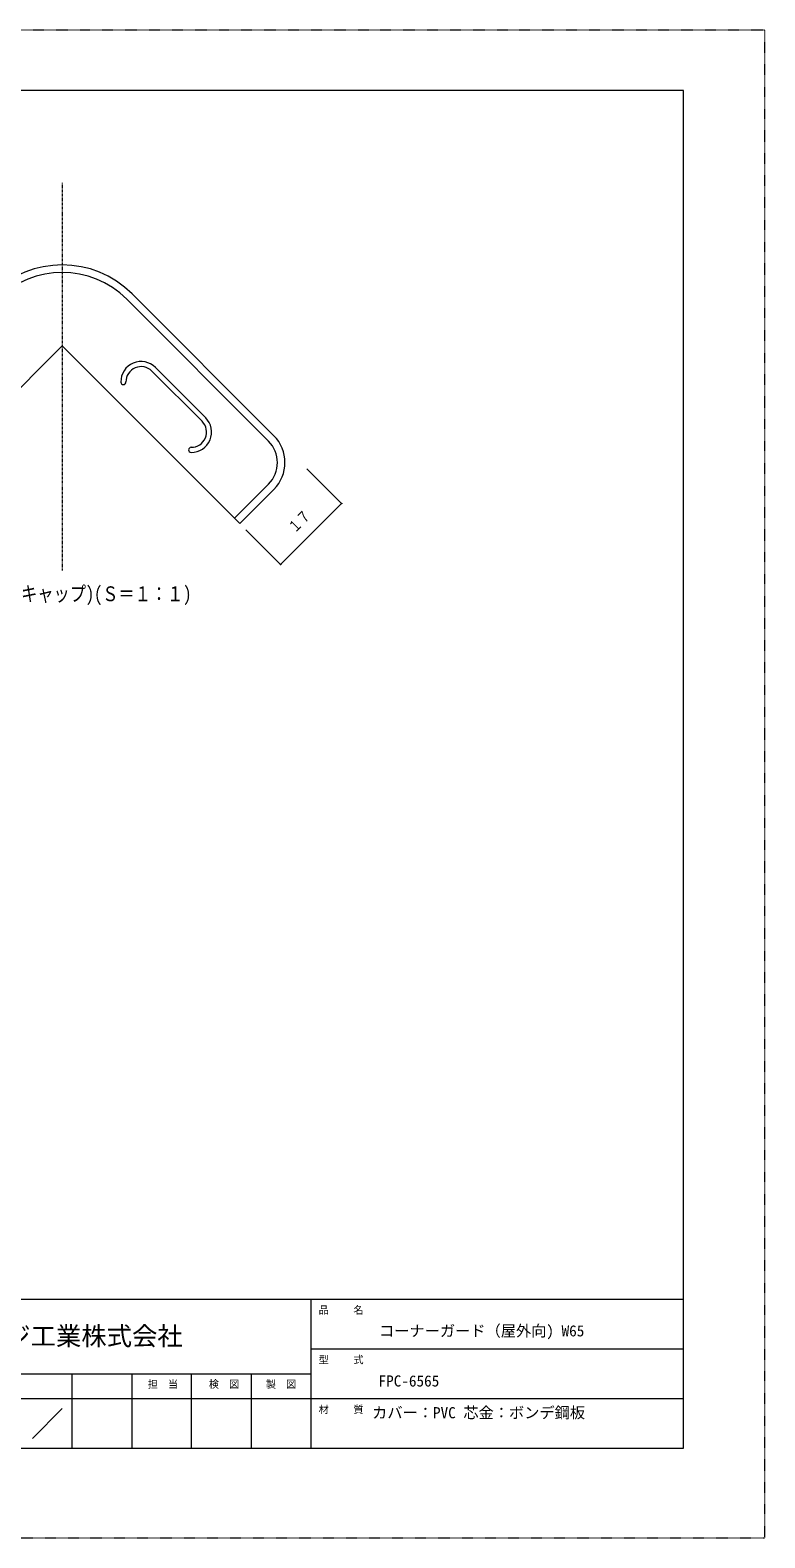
# Model space of a CAD drawing. Units: millimetres, scale not verified. Extents: x -256 to 929, y -179 to 1939.
# Drawn here: x 19.6 to 164.5, y -179 to 118 of the extents above; entities that cross this region are included whole.
import ezdxf
from ezdxf.enums import TextEntityAlignment as Align

# ---------------------------------------------------------------- set-up
doc = ezdxf.new("R2010")
doc.units = ezdxf.units.MM
doc.header["$LTSCALE"] = 0.25
doc.header["$PDMODE"] = 32
doc.header["$PDSIZE"] = 0.125
doc.linetypes.add('USER16', pattern=[0.26, 0.01, -0.25])
doc.linetypes.add('USER7', pattern=[1.01, 0.5, -0.25, 0.01, -0.25])
doc.layers.add('0-0_0', color=3, linetype='USER16', lineweight=18)
doc.layers.add('0-1_LEVEL001', color=7, linetype='Continuous', lineweight=18)
doc.styles.add('ＭＳ ゴシック', font='')
doc.styles.get('ＭＳ ゴシック').set_extended_font_data('MS Gothic')

msp = doc.modelspace()

# ---------------------------------------------------------------- linework, layer by layer
at = {"layer": '0-0_0'}
msp.add_lwpolyline([(164.461, 118.0013), (-255.539, 118.0013), (-255.539, -178.9987), (164.461, -178.9987)], close=True, dxfattribs=at)
at = {"layer": '0-1_LEVEL001'}
for p, q in [((148.4131, 106.0937), (-232.6807, 106.0937)), ((148.4131, -161.3577), (148.4131, 106.0937)), ((39.7351, 66.0494), (67.6659, 38.1187)), ((38.6745, 64.9887), (66.6052, 37.058)), ((25.9466, 55.7964), (-9.0552, 20.7946)), ((60.9483, 20.7946), (25.9466, 55.7964)), ((43.6242, 50.8466), (53.5237, 40.9471)), ((44.3313, 51.5537), (54.2308, 41.6542)), ((66.6052, 28.5727), (59.8877, 21.8552)), ((67.6659, 27.5121), (60.9483, 20.7946)), ((74.9374, -131.9674), (74.9374, -161.3577)), ((74.9374, -141.7642), (148.4131, -141.7642)), ((-8.335, -146.6625), (74.9374, -146.6625)), ((27.913, -161.3577), (27.913, -146.6625)), ((39.6691, -146.6625), (39.6691, -161.3577)), ((51.4252, -161.3577), (51.4252, -146.6625)), ((63.1813, -146.6625), (63.1813, -161.3577)), ((-8.335, -151.5609), (74.9374, -151.5609)), ((20.0756, -159.3983), (25.9536, -153.5203)), ((74.9374, -151.5609), (148.4131, -151.5609)), ((-232.6807, -161.3577), (148.4131, -161.3577))]:
    msp.add_line(p, q, dxfattribs=at)
at = {"layer": '0-1_LEVEL001', "color": 6, "linetype": 'USER7'}
msp.add_line((25.9466, 87.8981), (25.9466, 11.5823), dxfattribs=at)
at = {"layer": '0-1_LEVEL001', "color": 6}
for p, q in [((81.0185, 24.766), (74.1887, 31.5958)), ((81.0185, 24.766), (68.9977, 12.7452)), ((68.9977, 12.7452), (62.1679, 19.575))]:
    msp.add_line(p, q, dxfattribs=at)
at = {"layer": '0-1_LEVEL001'}
msp.add_lwpolyline([(-68.0952, -161.3577), (-68.0952, -131.9674), (148.4131, -131.9674)], dxfattribs=at)
for centre, radius, start, end in [((25.9466, 52.2608), 19.5, 45, 135), ((25.9466, 52.2608), 18, 45, 135), ((41.5029, 48.7253), 4, 45, 180.58469), ((41.5029, 48.7253), 3, 45, 180.58469), ((38.0031, 48.6896), 0.5, 180.58469, 0.58469), ((51.4024, 38.8258), 4, 269.41531, 45), ((51.4024, 38.8258), 3, 269.41531, 45), ((51.3667, 35.326), 0.5, 89.41531, 269.41531), ((62.3626, 32.8154), 6, 315, 45), ((62.3626, 32.8154), 7.5, 315, 45)]:
    msp.add_arc(centre, radius, start, end, dxfattribs=at)
at = {"layer": '0-1_LEVEL001', "color": 6}
for p in [(81.0185, 24.766), (68.9977, 12.7452)]:
    msp.add_point(p, dxfattribs=at)

# ---------------------------------------------------------------- texts
at = {"layer": '0-1_LEVEL001', "style": 'ＭＳ ゴシック', "width": 0.8}
msp.add_text('１７', height=2.199, rotation=45, dxfattribs=at).set_placement((72.2492, 18.3274), align=Align.BOTTOM_LEFT)
msp.add_text('ＦＣＰ－６５(キャップ)(Ｓ＝１：１)', height=2.933, dxfattribs=at).set_placement((-2.9601, 4.624), align=Align.BOTTOM_LEFT)
at = {"layer": '0-1_LEVEL001', "style": 'ＭＳ ゴシック'}
for s, height, p in [('品', 1.466, (76.4996, -135.3036)), ('名', 1.466, (83.3573, -135.3036)), ('フジ工業株式会社', 3.666, (9.7105, -142.1859)), ('コーナーガード（屋外向) W65', 2.199, (88.4007, -139.9754)), ('型', 1.466, (76.4996, -145.1004)), ('式', 1.466, (83.3573, -145.1004)), ('担\u3000当', 1.466, (42.8091, -149.8992)), ('検\u3000図', 1.466, (54.8604, -149.8992)), ('製\u3000図', 1.466, (66.0961, -149.8992)), ('FPC-6565', 2.199, (88.31, -149.852)), ('材', 1.466, (76.4996, -154.8971)), ('質', 1.466, (83.3573, -154.8971)), ('カバー：PVC 芯金：ボンデ鋼板 ', 2.199, (87.0415, -156.1042))]:
    msp.add_text(s, height=height, dxfattribs=at).set_placement(p, align=Align.BOTTOM_LEFT)

doc.saveas('drawing.dxf')
